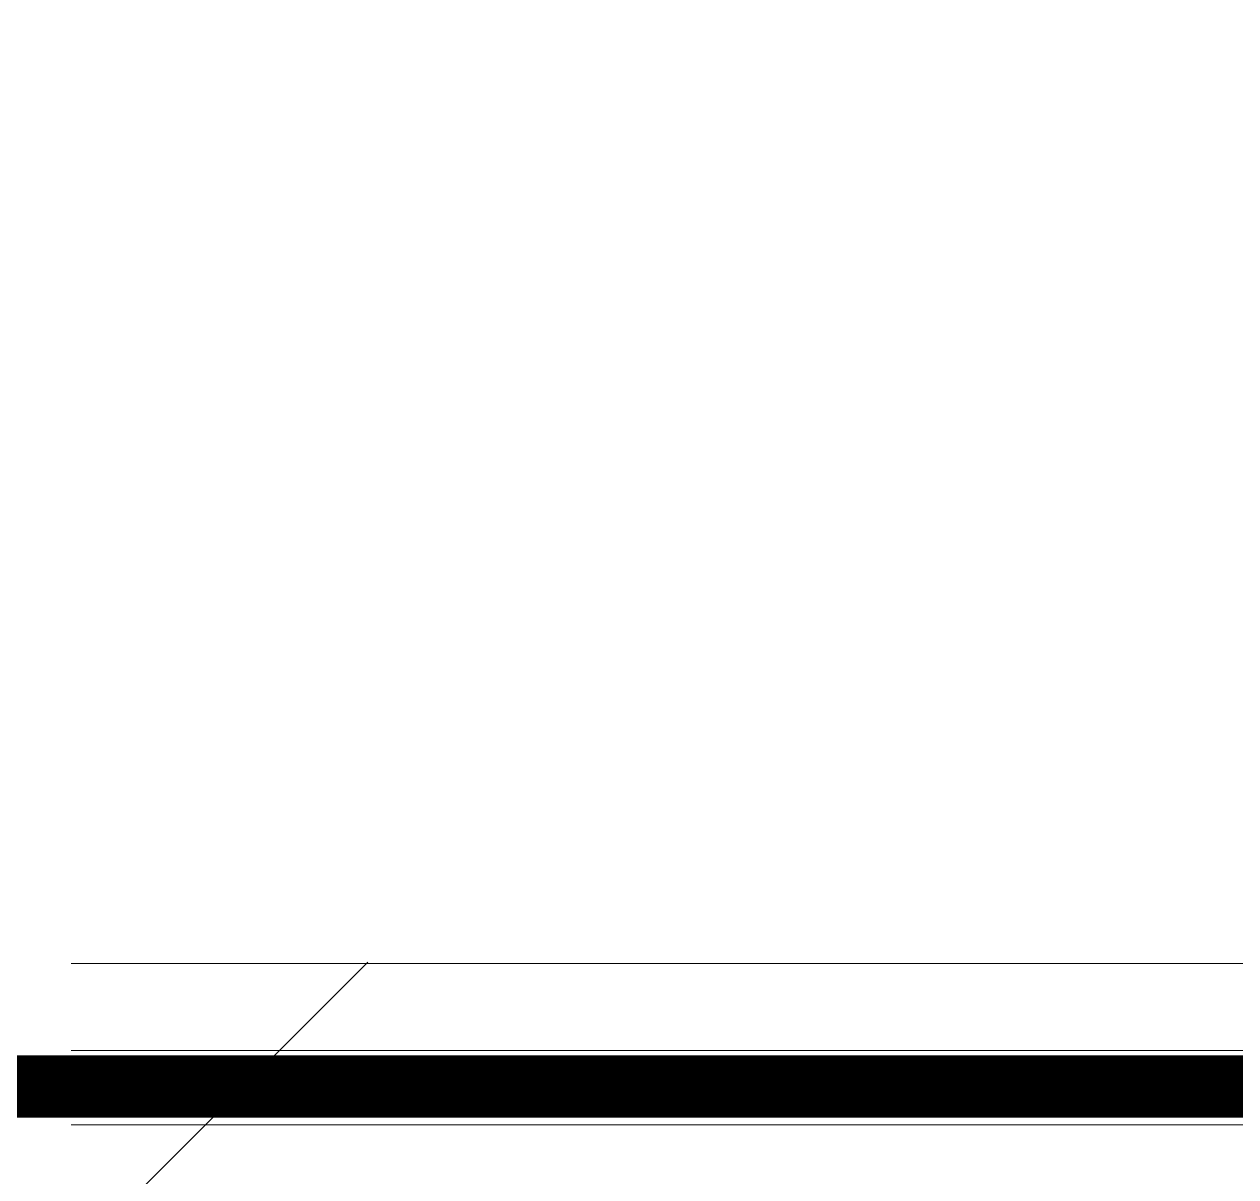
# Model space of a CAD drawing. Extents: x 3443499 to 7125205, y -1700016 to -264854.
# Drawn here: x 3621571 to 3622547, y -906842 to -905914 of the extents above; entities that cross this region are included whole.
import ezdxf

# ---------------------------------------------------------------- set-up
doc = ezdxf.new("R2010")
doc.units = 0
doc.header["$LTSCALE"] = 1000
doc.header["$MEASUREMENT"] = 0
doc.linetypes.add('CENTER2', pattern=[1.125, 0.75, -0.125, 0.125, -0.125])
doc.layers.get('0').update_dxf_attribs({"linetype": 'CONTINUOUS'})
for name, color, linetype in [('!校对', 2, 'CONTINUOUS'), ('SHTLN', 4, 'CONTINUOUS'), ('WIRE-接地', 2, 'CONTINUOUS')]:
    doc.layers.add(name, color=color, linetype=linetype)
doc.layers.add('平面-栏杆', color=56, linetype='CONTINUOUS', lineweight=15)
doc.layers.add('平面-看线', color=252, linetype='CONTINUOUS', lineweight=15)

# ---------------------------------------------------------------- blocks, each defined once
blk = doc.blocks.new('$TelecSys$00000008')
blk.add_line((0.4, 0.4), (-0.4, -0.4))
blk = doc.blocks.new('A$C74FB3979')
at = {"layer": '平面-栏杆', "color": 252}
for p, q in [((23699.81, -213.41), (17799.81, -213.41)), ((23699.81, -273.41), (17799.81, -273.41))]:
    blk.add_line(p, q, dxfattribs=at)
at = {"layer": '平面-看线', "color": 252}
blk.add_line((23699.81, -143.41), (17799.81, -143.41), dxfattribs=at)

msp = doc.modelspace()

# ---------------------------------------------------------------- linework, layer by layer
at = {"layer": 'WIRE-接地', "color": 2, "linetype": 'CENTER2', "const_width": 50}
msp.add_lwpolyline([(3603809.12, -897570.07), (3603809.12, -900370.07), (3603809.12, -905538.98), (3606505.23, -905538.98), (3606505.23, -904974.93), (3607310.2, -904974.93), (3607310.2, -906770.15), (3613610.25, -906770.15), (3613610.25, -906170.25), (3615110.21, -906170.25), (3615110.21, -906770.41), (3619912.27, -906770.41), (3619912.27, -906172.04), (3621411.82, -906172.04), (3621411.82, -906769.17), (3627709.48, -906769.17), (3627709.48, -904978.13), (3628512.21, -904978.13), (3628512.21, -905570.54), (3633908.76, -905570.54)], dxfattribs=at)

# ---------------------------------------------------------------- block references
at = {"layer": '!校对'}
msp.add_blockref('A$C74FB3979', (3603809.31, -906526.65), dxfattribs=at)
at = {"layer": 'SHTLN', "color": 2, "xscale": 250, "yscale": 250, "zscale": 250}
msp.add_blockref('$TelecSys$00000008', (3621748.15, -906769.17), dxfattribs=at)

doc.saveas('drawing.dxf')
